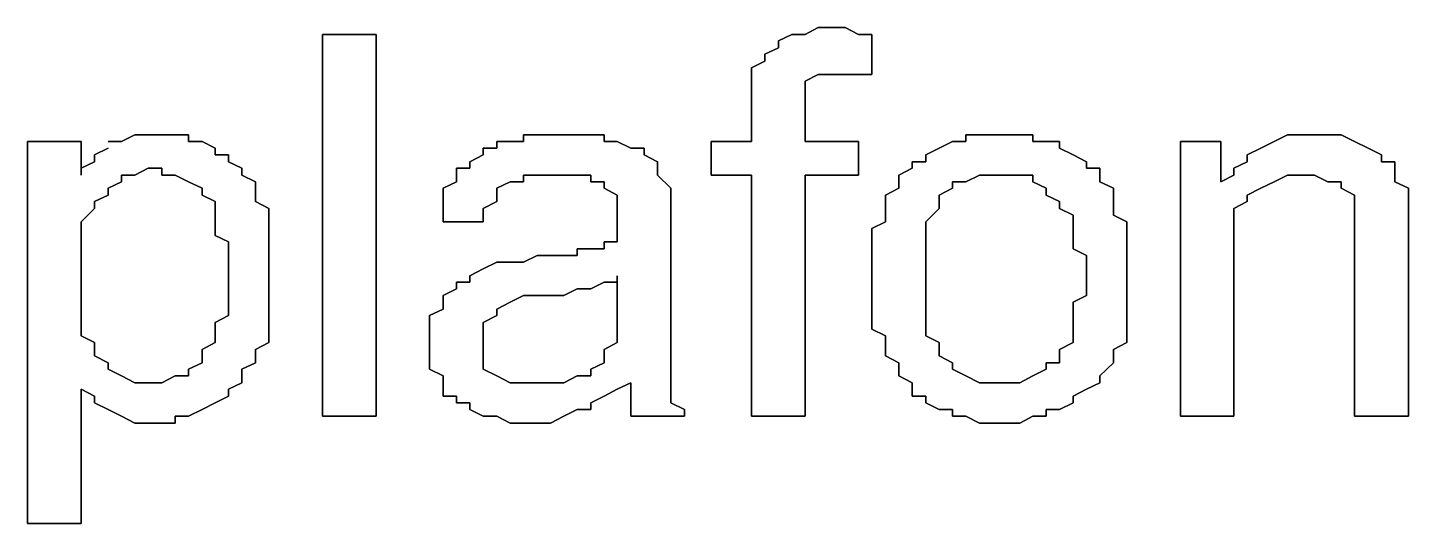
# Model space of a CAD drawing. Header units: metres. Extents: x 2.9 to 42.8, y 1.7 to 28.7.
# Drawn here: x 37.4015 to 37.7649, y 16.8381 to 16.9686 of the extents above; entities that cross this region are included whole.
import ezdxf

# ---------------------------------------------------------------- set-up
doc = ezdxf.new("R2010")
doc.units = ezdxf.units.M
doc.layers.add('GRIS', color=8, linetype='Continuous')

msp = doc.modelspace()

# ---------------------------------------------------------------- linework, layer by layer
at = {"layer": 'GRIS', "lineweight": -3}
for points in [[(37.6096, 16.9686), (37.6061, 16.9668), (37.6096, 16.9686)], [(37.6132, 16.9686), (37.6096, 16.9686), (37.6132, 16.9686)], [(37.6167, 16.9686), (37.6132, 16.9686), (37.6167, 16.9686)], [(37.6202, 16.9668), (37.6167, 16.9686), (37.6202, 16.9668)], [(37.4932, 16.9668), (37.4791, 16.9668), (37.4932, 16.9668)], [(37.4791, 16.9668), (37.4791, 16.8663), (37.4791, 16.9668)], [(37.4932, 16.8663), (37.4932, 16.9668), (37.4932, 16.8663)], [(37.6026, 16.9668), (37.5991, 16.9651), (37.6026, 16.9668)], [(37.5991, 16.9651), (37.5991, 16.9633), (37.5991, 16.9651)], [(37.6061, 16.9668), (37.6026, 16.9668), (37.6061, 16.9668)], [(37.6237, 16.9668), (37.6202, 16.9668), (37.6237, 16.9668)], [(37.6237, 16.9563), (37.6237, 16.9668), (37.6237, 16.9563)], [(37.5991, 16.9633), (37.5955, 16.9616), (37.5991, 16.9633)], [(37.5955, 16.9616), (37.5955, 16.9598), (37.5955, 16.9616)], [(37.5955, 16.9598), (37.592, 16.958), (37.5955, 16.9598)], [(37.592, 16.958), (37.592, 16.9563), (37.592, 16.958)], [(37.592, 16.9563), (37.592, 16.9545), (37.592, 16.9563)], [(37.6061, 16.9545), (37.6096, 16.9563), (37.6061, 16.9545)], [(37.6096, 16.9563), (37.6132, 16.9563), (37.6096, 16.9563)], [(37.6132, 16.9563), (37.6167, 16.9563), (37.6132, 16.9563)], [(37.6167, 16.9563), (37.6202, 16.9563), (37.6167, 16.9563)], [(37.6202, 16.9563), (37.6237, 16.9563), (37.6202, 16.9563)], [(37.592, 16.9545), (37.592, 16.9527), (37.592, 16.9545)], [(37.592, 16.9527), (37.592, 16.9492), (37.592, 16.9527)], [(37.6061, 16.9527), (37.6061, 16.9545), (37.6061, 16.9527)], [(37.6061, 16.951), (37.6061, 16.9527), (37.6061, 16.951)], [(37.592, 16.9492), (37.592, 16.9474), (37.592, 16.9492)], [(37.6061, 16.9492), (37.6061, 16.951), (37.6061, 16.9492)], [(37.6061, 16.9457), (37.6061, 16.9492), (37.6061, 16.9457)], [(37.592, 16.9474), (37.592, 16.9386), (37.592, 16.9474)], [(37.6061, 16.9386), (37.6061, 16.9457), (37.6061, 16.9386)], [(37.4156, 16.9386), (37.4015, 16.9386), (37.4156, 16.9386)], [(37.4015, 16.9386), (37.4015, 16.8381), (37.4015, 16.9386)], [(37.4156, 16.9298), (37.4156, 16.9386), (37.4156, 16.9298)], [(37.4262, 16.9386), (37.4227, 16.9386), (37.4262, 16.9386)], [(37.4297, 16.9404), (37.4262, 16.9386), (37.4297, 16.9404)], [(37.4332, 16.9404), (37.4297, 16.9404), (37.4332, 16.9404)], [(37.4368, 16.9404), (37.4332, 16.9404), (37.4368, 16.9404)], [(37.4403, 16.9404), (37.4368, 16.9404), (37.4403, 16.9404)], [(37.4438, 16.9404), (37.4403, 16.9404), (37.4438, 16.9404)], [(37.4438, 16.9386), (37.4438, 16.9404), (37.4438, 16.9386)], [(37.4474, 16.9386), (37.4438, 16.9386), (37.4474, 16.9386)], [(37.4509, 16.9369), (37.4474, 16.9386), (37.4509, 16.9369)], [(37.5285, 16.9386), (37.525, 16.9386), (37.5285, 16.9386)], [(37.525, 16.9386), (37.525, 16.9369), (37.525, 16.9386)], [(37.532, 16.9386), (37.5285, 16.9386), (37.532, 16.9386)], [(37.5356, 16.9404), (37.532, 16.9404), (37.5356, 16.9404)], [(37.532, 16.9404), (37.532, 16.9386), (37.532, 16.9404)], [(37.5391, 16.9404), (37.5356, 16.9404), (37.5391, 16.9404)], [(37.5426, 16.9404), (37.5391, 16.9404), (37.5426, 16.9404)], [(37.5461, 16.9404), (37.5426, 16.9404), (37.5461, 16.9404)], [(37.5497, 16.9404), (37.5461, 16.9404), (37.5497, 16.9404)], [(37.5532, 16.9404), (37.5497, 16.9404), (37.5532, 16.9404)], [(37.5532, 16.9386), (37.5532, 16.9404), (37.5532, 16.9386)], [(37.5567, 16.9386), (37.5532, 16.9386), (37.5567, 16.9386)], [(37.5603, 16.9369), (37.5567, 16.9386), (37.5603, 16.9369)], [(37.592, 16.9386), (37.5814, 16.9386), (37.592, 16.9386)], [(37.5814, 16.9386), (37.5814, 16.9298), (37.5814, 16.9386)], [(37.6202, 16.9386), (37.6061, 16.9386), (37.6202, 16.9386)], [(37.6202, 16.9298), (37.6202, 16.9386), (37.6202, 16.9298)], [(37.6449, 16.9386), (37.6414, 16.9369), (37.6449, 16.9386)], [(37.6484, 16.9386), (37.6449, 16.9386), (37.6484, 16.9386)], [(37.652, 16.9404), (37.6484, 16.9404), (37.652, 16.9404)], [(37.6484, 16.9404), (37.6484, 16.9386), (37.6484, 16.9404)], [(37.6555, 16.9404), (37.652, 16.9404), (37.6555, 16.9404)], [(37.659, 16.9404), (37.6555, 16.9404), (37.659, 16.9404)], [(37.6626, 16.9404), (37.659, 16.9404), (37.6626, 16.9404)], [(37.6661, 16.9404), (37.6626, 16.9404), (37.6661, 16.9404)], [(37.6661, 16.9386), (37.6661, 16.9404), (37.6661, 16.9386)], [(37.6696, 16.9386), (37.6661, 16.9386), (37.6696, 16.9386)], [(37.6731, 16.9386), (37.6696, 16.9386), (37.6731, 16.9386)], [(37.6731, 16.9369), (37.6731, 16.9386), (37.6731, 16.9369)], [(37.7155, 16.9386), (37.7049, 16.9386), (37.7155, 16.9386)], [(37.7049, 16.9386), (37.7049, 16.8663), (37.7049, 16.9386)], [(37.7155, 16.928), (37.7155, 16.9386), (37.7155, 16.928)], [(37.7296, 16.9386), (37.7261, 16.9369), (37.7296, 16.9386)], [(37.7331, 16.9404), (37.7296, 16.9386), (37.7331, 16.9404)], [(37.7366, 16.9404), (37.7331, 16.9404), (37.7366, 16.9404)], [(37.7402, 16.9404), (37.7366, 16.9404), (37.7402, 16.9404)], [(37.7437, 16.9404), (37.7402, 16.9404), (37.7437, 16.9404)], [(37.7472, 16.9404), (37.7437, 16.9404), (37.7472, 16.9404)], [(37.7507, 16.9386), (37.7472, 16.9404), (37.7507, 16.9386)], [(37.7543, 16.9369), (37.7507, 16.9386), (37.7543, 16.9369)], [(37.4227, 16.9369), (37.4191, 16.9351), (37.4227, 16.9369)], [(37.4191, 16.9351), (37.4191, 16.9333), (37.4191, 16.9351)], [(37.4509, 16.9351), (37.4509, 16.9369), (37.4509, 16.9351)], [(37.4544, 16.9351), (37.4509, 16.9351), (37.4544, 16.9351)], [(37.4544, 16.9333), (37.4544, 16.9351), (37.4544, 16.9333)], [(37.5214, 16.9351), (37.5179, 16.9333), (37.5214, 16.9351)], [(37.525, 16.9369), (37.5214, 16.9369), (37.525, 16.9369)], [(37.5214, 16.9369), (37.5214, 16.9351), (37.5214, 16.9369)], [(37.5638, 16.9369), (37.5603, 16.9369), (37.5638, 16.9369)], [(37.5638, 16.9351), (37.5638, 16.9369), (37.5638, 16.9351)], [(37.5673, 16.9333), (37.5638, 16.9351), (37.5673, 16.9333)], [(37.6414, 16.9369), (37.6379, 16.9351), (37.6414, 16.9369)], [(37.6379, 16.9351), (37.6379, 16.9333), (37.6379, 16.9351)], [(37.6767, 16.9351), (37.6731, 16.9369), (37.6767, 16.9351)], [(37.6802, 16.9333), (37.6767, 16.9351), (37.6802, 16.9333)], [(37.7261, 16.9369), (37.7225, 16.9351), (37.7261, 16.9369)], [(37.7225, 16.9351), (37.7225, 16.9333), (37.7225, 16.9351)], [(37.7578, 16.9351), (37.7543, 16.9369), (37.7578, 16.9351)], [(37.7578, 16.9333), (37.7578, 16.9351), (37.7578, 16.9333)], [(37.4191, 16.9333), (37.4156, 16.9316), (37.4191, 16.9333)], [(37.4156, 16.9316), (37.4156, 16.9298), (37.4156, 16.9316)], [(37.4297, 16.9298), (37.4332, 16.9316), (37.4297, 16.9298)], [(37.4332, 16.9316), (37.4368, 16.9316), (37.4332, 16.9316)], [(37.4368, 16.9316), (37.4368, 16.9298), (37.4368, 16.9316)], [(37.4579, 16.9316), (37.4544, 16.9333), (37.4579, 16.9316)], [(37.4579, 16.9298), (37.4579, 16.9316), (37.4579, 16.9298)], [(37.5179, 16.9316), (37.5144, 16.9316), (37.5179, 16.9316)], [(37.5144, 16.9316), (37.5144, 16.9298), (37.5144, 16.9316)], [(37.5179, 16.9333), (37.5179, 16.9316), (37.5179, 16.9333)], [(37.5673, 16.9316), (37.5673, 16.9333), (37.5673, 16.9316)], [(37.5673, 16.9298), (37.5673, 16.9316), (37.5673, 16.9298)], [(37.6343, 16.9316), (37.6308, 16.9298), (37.6343, 16.9316)], [(37.6379, 16.9333), (37.6343, 16.9333), (37.6379, 16.9333)], [(37.6343, 16.9333), (37.6343, 16.9316), (37.6343, 16.9333)], [(37.6802, 16.9316), (37.6802, 16.9333), (37.6802, 16.9316)], [(37.6837, 16.9316), (37.6802, 16.9316), (37.6837, 16.9316)], [(37.6837, 16.9298), (37.6837, 16.9316), (37.6837, 16.9298)], [(37.7225, 16.9333), (37.719, 16.9316), (37.7225, 16.9333)], [(37.719, 16.9316), (37.719, 16.9298), (37.719, 16.9316)], [(37.7613, 16.9333), (37.7578, 16.9333), (37.7613, 16.9333)], [(37.7613, 16.9316), (37.7613, 16.9333), (37.7613, 16.9316)], [(37.7613, 16.9298), (37.7613, 16.9316), (37.7613, 16.9298)], [(37.4227, 16.9263), (37.4262, 16.928), (37.4227, 16.9263)], [(37.4262, 16.928), (37.4262, 16.9298), (37.4262, 16.928)], [(37.4262, 16.9298), (37.4297, 16.9298), (37.4262, 16.9298)], [(37.4368, 16.9298), (37.4403, 16.9298), (37.4368, 16.9298)], [(37.4403, 16.9298), (37.4438, 16.928), (37.4403, 16.9298)], [(37.4438, 16.928), (37.4474, 16.9263), (37.4438, 16.928)], [(37.4615, 16.928), (37.4579, 16.9298), (37.4615, 16.928)], [(37.4615, 16.9245), (37.4615, 16.928), (37.4615, 16.9245)], [(37.5144, 16.928), (37.5109, 16.9263), (37.5144, 16.928)], [(37.5144, 16.9298), (37.5144, 16.928), (37.5144, 16.9298)], [(37.525, 16.9263), (37.5285, 16.928), (37.525, 16.9263)], [(37.5285, 16.928), (37.532, 16.928), (37.5285, 16.928)], [(37.532, 16.928), (37.532, 16.9298), (37.532, 16.928)], [(37.532, 16.9298), (37.5356, 16.9298), (37.532, 16.9298)], [(37.5356, 16.9298), (37.5391, 16.9298), (37.5356, 16.9298)], [(37.5391, 16.9298), (37.5426, 16.9298), (37.5391, 16.9298)], [(37.5426, 16.9298), (37.5461, 16.9298), (37.5426, 16.9298)], [(37.5461, 16.9298), (37.5497, 16.9298), (37.5461, 16.9298)], [(37.5497, 16.9298), (37.5497, 16.928), (37.5497, 16.9298)], [(37.5497, 16.928), (37.5532, 16.928), (37.5497, 16.928)], [(37.5532, 16.928), (37.5532, 16.9263), (37.5532, 16.928)], [(37.5708, 16.9263), (37.5673, 16.9298), (37.5708, 16.9263)], [(37.5814, 16.9298), (37.592, 16.9298), (37.5814, 16.9298)], [(37.592, 16.9298), (37.592, 16.8663), (37.592, 16.9298)], [(37.6061, 16.8663), (37.6061, 16.9298), (37.6061, 16.8663)], [(37.6061, 16.9298), (37.6202, 16.9298), (37.6061, 16.9298)], [(37.6308, 16.9298), (37.6308, 16.928), (37.6308, 16.9298)], [(37.6308, 16.928), (37.6308, 16.9263), (37.6308, 16.928)], [(37.6449, 16.9263), (37.6449, 16.928), (37.6449, 16.9263)], [(37.6449, 16.928), (37.6484, 16.928), (37.6449, 16.928)], [(37.6484, 16.928), (37.652, 16.9298), (37.6484, 16.928)], [(37.652, 16.9298), (37.6555, 16.9298), (37.652, 16.9298)], [(37.6555, 16.9298), (37.659, 16.9298), (37.6555, 16.9298)], [(37.659, 16.9298), (37.6626, 16.9298), (37.659, 16.9298)], [(37.6626, 16.9298), (37.6661, 16.9298), (37.6626, 16.9298)], [(37.6661, 16.9298), (37.6661, 16.928), (37.6661, 16.9298)], [(37.6661, 16.928), (37.6696, 16.9263), (37.6661, 16.928)], [(37.6837, 16.928), (37.6837, 16.9298), (37.6837, 16.928)], [(37.6873, 16.9263), (37.6837, 16.928), (37.6873, 16.9263)], [(37.719, 16.9298), (37.7155, 16.928), (37.719, 16.9298)], [(37.7261, 16.9263), (37.7296, 16.928), (37.7261, 16.9263)], [(37.7296, 16.928), (37.7331, 16.9298), (37.7296, 16.928)], [(37.7331, 16.9298), (37.7366, 16.9298), (37.7331, 16.9298)], [(37.7366, 16.9298), (37.7402, 16.9298), (37.7366, 16.9298)], [(37.7402, 16.9298), (37.7437, 16.928), (37.7402, 16.9298)], [(37.7437, 16.928), (37.7472, 16.928), (37.7437, 16.928)], [(37.7472, 16.928), (37.7472, 16.9263), (37.7472, 16.928)], [(37.7613, 16.928), (37.7613, 16.9298), (37.7613, 16.928)], [(37.7649, 16.9263), (37.7613, 16.928), (37.7649, 16.9263)], [(37.4191, 16.9228), (37.4227, 16.9245), (37.4191, 16.9228)], [(37.4227, 16.9245), (37.4227, 16.9263), (37.4227, 16.9245)], [(37.4474, 16.9263), (37.4474, 16.9245), (37.4474, 16.9263)], [(37.4474, 16.9245), (37.4509, 16.9228), (37.4474, 16.9245)], [(37.4615, 16.9228), (37.4615, 16.9245), (37.4615, 16.9228)], [(37.5109, 16.9263), (37.5109, 16.9228), (37.5109, 16.9263)], [(37.525, 16.9245), (37.525, 16.9263), (37.525, 16.9245)], [(37.525, 16.9228), (37.525, 16.9245), (37.525, 16.9228)], [(37.5532, 16.9263), (37.5567, 16.9245), (37.5532, 16.9263)], [(37.5567, 16.9245), (37.5567, 16.9228), (37.5567, 16.9245)], [(37.5708, 16.9245), (37.5708, 16.9263), (37.5708, 16.9245)], [(37.5708, 16.9228), (37.5708, 16.9245), (37.5708, 16.9228)], [(37.6308, 16.9263), (37.6273, 16.9245), (37.6308, 16.9263)], [(37.6273, 16.9245), (37.6273, 16.9228), (37.6273, 16.9245)], [(37.6414, 16.9245), (37.6449, 16.9263), (37.6414, 16.9245)], [(37.6414, 16.9228), (37.6414, 16.9245), (37.6414, 16.9228)], [(37.6696, 16.9263), (37.6696, 16.9245), (37.6696, 16.9263)], [(37.6696, 16.9245), (37.6731, 16.9228), (37.6696, 16.9245)], [(37.6873, 16.9245), (37.6873, 16.9263), (37.6873, 16.9245)], [(37.6873, 16.921), (37.6873, 16.9245), (37.6873, 16.921)], [(37.7225, 16.9245), (37.7261, 16.9263), (37.7225, 16.9245)], [(37.7225, 16.9228), (37.7225, 16.9245), (37.7225, 16.9228)], [(37.7472, 16.9263), (37.7507, 16.9245), (37.7472, 16.9263)], [(37.7507, 16.9245), (37.7507, 16.921), (37.7507, 16.9245)], [(37.7649, 16.9228), (37.7649, 16.9263), (37.7649, 16.9228)], [(37.4156, 16.9175), (37.4191, 16.921), (37.4156, 16.9175)], [(37.4191, 16.921), (37.4191, 16.9228), (37.4191, 16.921)], [(37.4509, 16.9228), (37.4509, 16.921), (37.4509, 16.9228)], [(37.4509, 16.921), (37.4509, 16.9192), (37.4509, 16.921)], [(37.465, 16.921), (37.4615, 16.9228), (37.465, 16.921)], [(37.465, 16.9175), (37.465, 16.921), (37.465, 16.9175)], [(37.5109, 16.9228), (37.5109, 16.921), (37.5109, 16.9228)], [(37.5109, 16.921), (37.5109, 16.9175), (37.5109, 16.921)], [(37.5214, 16.921), (37.525, 16.9228), (37.5214, 16.921)], [(37.5214, 16.9175), (37.5214, 16.921), (37.5214, 16.9175)], [(37.5567, 16.9228), (37.5567, 16.921), (37.5567, 16.9228)], [(37.5567, 16.921), (37.5567, 16.9192), (37.5567, 16.921)], [(37.5708, 16.921), (37.5708, 16.9228), (37.5708, 16.921)], [(37.5708, 16.9192), (37.5708, 16.921), (37.5708, 16.9192)], [(37.6273, 16.9228), (37.6273, 16.921), (37.6273, 16.9228)], [(37.6273, 16.921), (37.6273, 16.9175), (37.6273, 16.921)], [(37.6379, 16.9175), (37.6414, 16.921), (37.6379, 16.9175)], [(37.6414, 16.921), (37.6414, 16.9228), (37.6414, 16.921)], [(37.6731, 16.9228), (37.6731, 16.921), (37.6731, 16.9228)], [(37.6731, 16.921), (37.6767, 16.9192), (37.6731, 16.921)], [(37.6873, 16.9192), (37.6873, 16.921), (37.6873, 16.9192)], [(37.719, 16.921), (37.7225, 16.9228), (37.719, 16.921)], [(37.719, 16.9192), (37.719, 16.921), (37.719, 16.9192)], [(37.7507, 16.921), (37.7507, 16.9192), (37.7507, 16.921)], [(37.7649, 16.921), (37.7649, 16.9228), (37.7649, 16.921)], [(37.7649, 16.9192), (37.7649, 16.921), (37.7649, 16.9192)], [(37.4156, 16.9157), (37.4156, 16.9175), (37.4156, 16.9157)], [(37.4509, 16.9192), (37.4509, 16.9157), (37.4509, 16.9192)], [(37.465, 16.9157), (37.465, 16.9175), (37.465, 16.9157)], [(37.5109, 16.9175), (37.5214, 16.9175), (37.5109, 16.9175)], [(37.5567, 16.9192), (37.5567, 16.9157), (37.5567, 16.9192)], [(37.5708, 16.9157), (37.5708, 16.9192), (37.5708, 16.9157)], [(37.6273, 16.9175), (37.6237, 16.9157), (37.6273, 16.9175)], [(37.6379, 16.9157), (37.6379, 16.9175), (37.6379, 16.9157)], [(37.6767, 16.9192), (37.6767, 16.9175), (37.6767, 16.9192)], [(37.6767, 16.9175), (37.6767, 16.9157), (37.6767, 16.9175)], [(37.6908, 16.9175), (37.6873, 16.9192), (37.6908, 16.9175)], [(37.6908, 16.9157), (37.6908, 16.9175), (37.6908, 16.9157)], [(37.719, 16.9157), (37.719, 16.9192), (37.719, 16.9157)], [(37.7507, 16.9192), (37.7507, 16.9157), (37.7507, 16.9192)], [(37.7649, 16.9175), (37.7649, 16.9192), (37.7649, 16.9175)], [(37.7649, 16.9139), (37.7649, 16.9175), (37.7649, 16.9139)], [(37.4156, 16.9139), (37.4156, 16.9157), (37.4156, 16.9139)], [(37.4156, 16.9122), (37.4156, 16.9139), (37.4156, 16.9122)], [(37.4509, 16.9157), (37.4509, 16.9139), (37.4509, 16.9157)], [(37.4509, 16.9139), (37.4544, 16.9122), (37.4509, 16.9139)], [(37.465, 16.9139), (37.465, 16.9157), (37.465, 16.9139)], [(37.465, 16.9104), (37.465, 16.9139), (37.465, 16.9104)], [(37.5567, 16.9157), (37.5567, 16.9122), (37.5567, 16.9157)], [(37.5708, 16.9139), (37.5708, 16.9157), (37.5708, 16.9139)], [(37.5708, 16.8963), (37.5708, 16.9139), (37.5708, 16.8963)], [(37.6237, 16.9157), (37.6237, 16.9139), (37.6237, 16.9157)], [(37.6237, 16.9139), (37.6237, 16.9104), (37.6237, 16.9139)], [(37.6379, 16.9139), (37.6379, 16.9157), (37.6379, 16.9139)], [(37.6379, 16.9122), (37.6379, 16.9139), (37.6379, 16.9122)], [(37.6767, 16.9157), (37.6767, 16.9139), (37.6767, 16.9157)], [(37.6767, 16.9139), (37.6767, 16.9104), (37.6767, 16.9139)], [(37.6908, 16.9122), (37.6908, 16.9157), (37.6908, 16.9122)], [(37.719, 16.9139), (37.719, 16.9157), (37.719, 16.9139)], [(37.719, 16.9104), (37.719, 16.9139), (37.719, 16.9104)], [(37.7507, 16.9157), (37.7507, 16.9139), (37.7507, 16.9157)], [(37.7507, 16.9139), (37.7507, 16.9104), (37.7507, 16.9139)], [(37.7649, 16.9104), (37.7649, 16.9139), (37.7649, 16.9104)], [(37.4156, 16.9086), (37.4156, 16.9122), (37.4156, 16.9086)], [(37.4544, 16.9122), (37.4544, 16.9086), (37.4544, 16.9122)], [(37.465, 16.9086), (37.465, 16.9104), (37.465, 16.9086)], [(37.5497, 16.9104), (37.5461, 16.9104), (37.5497, 16.9104)], [(37.5461, 16.9104), (37.5461, 16.9086), (37.5461, 16.9104)], [(37.5532, 16.9104), (37.5497, 16.9104), (37.5532, 16.9104)], [(37.5567, 16.9122), (37.5532, 16.9122), (37.5567, 16.9122)], [(37.5532, 16.9122), (37.5532, 16.9104), (37.5532, 16.9122)], [(37.6237, 16.9104), (37.6237, 16.9086), (37.6237, 16.9104)], [(37.6379, 16.9086), (37.6379, 16.9122), (37.6379, 16.9086)], [(37.6767, 16.9104), (37.6802, 16.9086), (37.6767, 16.9104)], [(37.6908, 16.9104), (37.6908, 16.9122), (37.6908, 16.9104)], [(37.6908, 16.9069), (37.6908, 16.9104), (37.6908, 16.9069)], [(37.719, 16.9086), (37.719, 16.9104), (37.719, 16.9086)], [(37.7507, 16.9104), (37.7507, 16.8663), (37.7507, 16.9104)], [(37.7649, 16.8663), (37.7649, 16.9104), (37.7649, 16.8663)], [(37.4156, 16.9069), (37.4156, 16.9086), (37.4156, 16.9069)], [(37.4156, 16.9033), (37.4156, 16.9069), (37.4156, 16.9033)], [(37.4544, 16.9086), (37.4544, 16.9069), (37.4544, 16.9086)], [(37.4544, 16.9069), (37.4544, 16.9033), (37.4544, 16.9069)], [(37.465, 16.9069), (37.465, 16.9086), (37.465, 16.9069)], [(37.465, 16.9033), (37.465, 16.9069), (37.465, 16.9033)], [(37.525, 16.9069), (37.5214, 16.9051), (37.525, 16.9069)], [(37.5285, 16.9069), (37.525, 16.9069), (37.5285, 16.9069)], [(37.532, 16.9069), (37.5285, 16.9069), (37.532, 16.9069)], [(37.5356, 16.9086), (37.532, 16.9069), (37.5356, 16.9086)], [(37.5391, 16.9086), (37.5356, 16.9086), (37.5391, 16.9086)], [(37.5426, 16.9086), (37.5391, 16.9086), (37.5426, 16.9086)], [(37.5461, 16.9086), (37.5426, 16.9086), (37.5461, 16.9086)], [(37.6237, 16.9086), (37.6237, 16.9051), (37.6237, 16.9086)], [(37.6379, 16.9069), (37.6379, 16.9086), (37.6379, 16.9069)], [(37.6379, 16.9033), (37.6379, 16.9069), (37.6379, 16.9033)], [(37.6802, 16.9086), (37.6802, 16.9051), (37.6802, 16.9086)], [(37.6908, 16.9051), (37.6908, 16.9069), (37.6908, 16.9051)], [(37.719, 16.9069), (37.719, 16.9086), (37.719, 16.9069)], [(37.719, 16.8663), (37.719, 16.9069), (37.719, 16.8663)], [(37.4156, 16.9016), (37.4156, 16.9033), (37.4156, 16.9016)], [(37.4544, 16.9033), (37.4544, 16.9016), (37.4544, 16.9033)], [(37.465, 16.8998), (37.465, 16.9033), (37.465, 16.8998)], [(37.5214, 16.9051), (37.5179, 16.9033), (37.5214, 16.9051)], [(37.5179, 16.9033), (37.5179, 16.9016), (37.5179, 16.9033)], [(37.5567, 16.9033), (37.5567, 16.8981), (37.5567, 16.9033)], [(37.5567, 16.9016), (37.5567, 16.9033), (37.5567, 16.9016)], [(37.6237, 16.9051), (37.6237, 16.9033), (37.6237, 16.9051)], [(37.6237, 16.9033), (37.6237, 16.8998), (37.6237, 16.9033)], [(37.6379, 16.8998), (37.6379, 16.9033), (37.6379, 16.8998)], [(37.6802, 16.9051), (37.6802, 16.9033), (37.6802, 16.9051)], [(37.6802, 16.9033), (37.6802, 16.9016), (37.6802, 16.9033)], [(37.6908, 16.9033), (37.6908, 16.9051), (37.6908, 16.9033)], [(37.6908, 16.9016), (37.6908, 16.9033), (37.6908, 16.9016)], [(37.4156, 16.8998), (37.4156, 16.9016), (37.4156, 16.8998)], [(37.4156, 16.8963), (37.4156, 16.8998), (37.4156, 16.8963)], [(37.4544, 16.9016), (37.4544, 16.8981), (37.4544, 16.9016)], [(37.4544, 16.8981), (37.4544, 16.8963), (37.4544, 16.8981)], [(37.465, 16.8981), (37.465, 16.8998), (37.465, 16.8981)], [(37.465, 16.8963), (37.465, 16.8981), (37.465, 16.8963)], [(37.5144, 16.8998), (37.5109, 16.8981), (37.5144, 16.8998)], [(37.5109, 16.8981), (37.5109, 16.8945), (37.5109, 16.8981)], [(37.5179, 16.9016), (37.5144, 16.9016), (37.5179, 16.9016)], [(37.5144, 16.9016), (37.5144, 16.8998), (37.5144, 16.9016)], [(37.5285, 16.8963), (37.532, 16.8981), (37.5285, 16.8963)], [(37.532, 16.8981), (37.5356, 16.8981), (37.532, 16.8981)], [(37.5356, 16.8981), (37.5391, 16.8981), (37.5356, 16.8981)], [(37.5391, 16.8981), (37.5426, 16.8981), (37.5391, 16.8981)], [(37.5426, 16.8981), (37.5461, 16.8998), (37.5426, 16.8981)], [(37.5461, 16.8998), (37.5497, 16.8998), (37.5461, 16.8998)], [(37.5497, 16.8998), (37.5532, 16.9016), (37.5497, 16.8998)], [(37.5532, 16.9016), (37.5567, 16.9016), (37.5532, 16.9016)], [(37.5567, 16.8981), (37.5567, 16.8945), (37.5567, 16.8981)], [(37.6237, 16.8998), (37.6237, 16.8981), (37.6237, 16.8998)], [(37.6237, 16.8981), (37.6237, 16.8945), (37.6237, 16.8981)], [(37.6379, 16.8963), (37.6379, 16.8998), (37.6379, 16.8963)], [(37.6802, 16.8981), (37.6767, 16.8963), (37.6802, 16.8981)], [(37.6802, 16.9016), (37.6802, 16.8981), (37.6802, 16.9016)], [(37.6908, 16.8981), (37.6908, 16.9016), (37.6908, 16.8981)], [(37.6908, 16.8945), (37.6908, 16.8981), (37.6908, 16.8945)], [(37.4156, 16.8945), (37.4156, 16.8963), (37.4156, 16.8945)], [(37.4156, 16.891), (37.4156, 16.8945), (37.4156, 16.891)], [(37.4544, 16.8963), (37.4544, 16.8928), (37.4544, 16.8963)], [(37.465, 16.8928), (37.465, 16.8963), (37.465, 16.8928)], [(37.5109, 16.8945), (37.5073, 16.8928), (37.5109, 16.8945)], [(37.525, 16.8945), (37.5285, 16.8963), (37.525, 16.8945)], [(37.525, 16.8928), (37.525, 16.8945), (37.525, 16.8928)], [(37.5567, 16.8945), (37.5567, 16.8928), (37.5567, 16.8945)], [(37.5708, 16.8928), (37.5708, 16.8963), (37.5708, 16.8928)], [(37.6237, 16.8945), (37.6237, 16.8928), (37.6237, 16.8945)], [(37.6379, 16.8945), (37.6379, 16.8963), (37.6379, 16.8945)], [(37.6379, 16.8928), (37.6379, 16.8945), (37.6379, 16.8928)], [(37.6767, 16.8963), (37.6767, 16.8928), (37.6767, 16.8963)], [(37.6908, 16.8928), (37.6908, 16.8945), (37.6908, 16.8928)], [(37.4156, 16.8892), (37.4156, 16.891), (37.4156, 16.8892)], [(37.4544, 16.8928), (37.4509, 16.891), (37.4544, 16.8928)], [(37.4509, 16.891), (37.4509, 16.8892), (37.4509, 16.891)], [(37.465, 16.891), (37.465, 16.8928), (37.465, 16.891)], [(37.465, 16.8892), (37.465, 16.891), (37.465, 16.8892)], [(37.5073, 16.8928), (37.5073, 16.891), (37.5073, 16.8928)], [(37.5073, 16.891), (37.5073, 16.8875), (37.5073, 16.891)], [(37.5214, 16.891), (37.525, 16.8928), (37.5214, 16.891)], [(37.5214, 16.8892), (37.5214, 16.891), (37.5214, 16.8892)], [(37.5567, 16.8928), (37.5567, 16.8892), (37.5567, 16.8928)], [(37.5708, 16.8892), (37.5708, 16.8928), (37.5708, 16.8892)], [(37.6237, 16.8928), (37.6237, 16.8892), (37.6237, 16.8928)], [(37.6379, 16.8892), (37.6379, 16.8928), (37.6379, 16.8892)], [(37.6767, 16.8928), (37.6767, 16.891), (37.6767, 16.8928)], [(37.6767, 16.891), (37.6767, 16.8892), (37.6767, 16.891)], [(37.6908, 16.891), (37.6908, 16.8928), (37.6908, 16.891)], [(37.6908, 16.8875), (37.6908, 16.891), (37.6908, 16.8875)], [(37.4156, 16.8875), (37.4156, 16.8892), (37.4156, 16.8875)], [(37.4191, 16.8857), (37.4156, 16.8875), (37.4191, 16.8857)], [(37.4509, 16.8892), (37.4509, 16.8875), (37.4509, 16.8892)], [(37.4509, 16.8875), (37.4509, 16.8857), (37.4509, 16.8875)], [(37.465, 16.8857), (37.465, 16.8892), (37.465, 16.8857)], [(37.5073, 16.8875), (37.5073, 16.8857), (37.5073, 16.8875)], [(37.5214, 16.8875), (37.5214, 16.8892), (37.5214, 16.8875)], [(37.5214, 16.8857), (37.5214, 16.8875), (37.5214, 16.8857)], [(37.5567, 16.8892), (37.5567, 16.8875), (37.5567, 16.8892)], [(37.5567, 16.8875), (37.5567, 16.8857), (37.5567, 16.8875)], [(37.5708, 16.8875), (37.5708, 16.8892), (37.5708, 16.8875)], [(37.5708, 16.8839), (37.5708, 16.8875), (37.5708, 16.8839)], [(37.6237, 16.8892), (37.6273, 16.8875), (37.6237, 16.8892)], [(37.6273, 16.8875), (37.6273, 16.8857), (37.6273, 16.8875)], [(37.6379, 16.8875), (37.6379, 16.8892), (37.6379, 16.8875)], [(37.6414, 16.8857), (37.6379, 16.8875), (37.6414, 16.8857)], [(37.6767, 16.8892), (37.6767, 16.8875), (37.6767, 16.8892)], [(37.6767, 16.8875), (37.6767, 16.8857), (37.6767, 16.8875)], [(37.6908, 16.8857), (37.6908, 16.8875), (37.6908, 16.8857)], [(37.4191, 16.8839), (37.4191, 16.8857), (37.4191, 16.8839)], [(37.4191, 16.8822), (37.4191, 16.8839), (37.4191, 16.8822)], [(37.4509, 16.8857), (37.4474, 16.8839), (37.4509, 16.8857)], [(37.4474, 16.8839), (37.4474, 16.8822), (37.4474, 16.8839)], [(37.4615, 16.8839), (37.465, 16.8857), (37.4615, 16.8839)], [(37.4615, 16.8804), (37.4615, 16.8839), (37.4615, 16.8804)], [(37.5073, 16.8857), (37.5073, 16.8822), (37.5073, 16.8857)], [(37.5214, 16.8839), (37.5214, 16.8857), (37.5214, 16.8839)], [(37.5214, 16.8822), (37.5214, 16.8839), (37.5214, 16.8822)], [(37.5567, 16.8857), (37.5532, 16.8839), (37.5567, 16.8857)], [(37.5532, 16.8839), (37.5532, 16.8822), (37.5532, 16.8839)], [(37.5708, 16.8822), (37.5708, 16.8839), (37.5708, 16.8822)], [(37.6273, 16.8857), (37.6273, 16.8839), (37.6273, 16.8857)], [(37.6273, 16.8839), (37.6273, 16.8822), (37.6273, 16.8839)], [(37.6414, 16.8839), (37.6414, 16.8857), (37.6414, 16.8839)], [(37.6414, 16.8822), (37.6414, 16.8839), (37.6414, 16.8822)], [(37.6767, 16.8857), (37.6731, 16.8839), (37.6767, 16.8857)], [(37.6731, 16.8839), (37.6731, 16.8822), (37.6731, 16.8839)], [(37.6873, 16.8839), (37.6908, 16.8857), (37.6873, 16.8839)], [(37.6873, 16.8822), (37.6873, 16.8839), (37.6873, 16.8822)], [(37.4227, 16.8804), (37.4191, 16.8822), (37.4227, 16.8804)], [(37.4227, 16.8787), (37.4227, 16.8804), (37.4227, 16.8787)], [(37.4474, 16.8804), (37.4438, 16.8787), (37.4474, 16.8804)], [(37.4474, 16.8822), (37.4474, 16.8804), (37.4474, 16.8822)], [(37.4579, 16.8787), (37.4615, 16.8804), (37.4579, 16.8787)], [(37.5073, 16.8822), (37.5073, 16.8804), (37.5073, 16.8822)], [(37.5073, 16.8804), (37.5073, 16.8787), (37.5073, 16.8804)], [(37.5214, 16.8787), (37.5214, 16.8822), (37.5214, 16.8787)], [(37.5532, 16.8804), (37.5497, 16.8787), (37.5532, 16.8804)], [(37.5532, 16.8822), (37.5532, 16.8804), (37.5532, 16.8822)], [(37.5708, 16.8804), (37.5708, 16.8822), (37.5708, 16.8804)], [(37.5708, 16.8769), (37.5708, 16.8804), (37.5708, 16.8769)], [(37.6273, 16.8822), (37.6308, 16.8804), (37.6273, 16.8822)], [(37.6308, 16.8804), (37.6308, 16.8787), (37.6308, 16.8804)], [(37.6449, 16.8804), (37.6414, 16.8822), (37.6449, 16.8804)], [(37.6449, 16.8787), (37.6449, 16.8804), (37.6449, 16.8787)], [(37.6731, 16.8804), (37.6696, 16.8804), (37.6731, 16.8804)], [(37.6696, 16.8804), (37.6696, 16.8787), (37.6696, 16.8804)], [(37.6731, 16.8822), (37.6731, 16.8804), (37.6731, 16.8822)], [(37.6837, 16.8769), (37.6873, 16.8804), (37.6837, 16.8769)], [(37.6873, 16.8804), (37.6873, 16.8822), (37.6873, 16.8804)], [(37.4262, 16.8769), (37.4227, 16.8787), (37.4262, 16.8769)], [(37.4297, 16.8751), (37.4262, 16.8769), (37.4297, 16.8751)], [(37.4403, 16.8769), (37.4368, 16.8751), (37.4403, 16.8769)], [(37.4438, 16.8769), (37.4403, 16.8769), (37.4438, 16.8769)], [(37.4438, 16.8787), (37.4438, 16.8769), (37.4438, 16.8787)], [(37.4579, 16.8769), (37.4579, 16.8787), (37.4579, 16.8769)], [(37.4579, 16.8751), (37.4579, 16.8769), (37.4579, 16.8751)], [(37.5073, 16.8787), (37.5109, 16.8769), (37.5073, 16.8787)], [(37.5109, 16.8769), (37.5109, 16.8751), (37.5109, 16.8769)], [(37.525, 16.8769), (37.5214, 16.8787), (37.525, 16.8769)], [(37.5285, 16.8751), (37.525, 16.8769), (37.5285, 16.8751)], [(37.5461, 16.8769), (37.5426, 16.8751), (37.5461, 16.8769)], [(37.5497, 16.8769), (37.5461, 16.8769), (37.5497, 16.8769)], [(37.5497, 16.8787), (37.5497, 16.8769), (37.5497, 16.8787)], [(37.5708, 16.8751), (37.5708, 16.8769), (37.5708, 16.8751)], [(37.6308, 16.8787), (37.6308, 16.8769), (37.6308, 16.8787)], [(37.6308, 16.8769), (37.6343, 16.8751), (37.6308, 16.8769)], [(37.6484, 16.8769), (37.6449, 16.8787), (37.6484, 16.8769)], [(37.652, 16.8751), (37.6484, 16.8769), (37.652, 16.8751)], [(37.6661, 16.8769), (37.6626, 16.8751), (37.6661, 16.8769)], [(37.6696, 16.8787), (37.6661, 16.8769), (37.6696, 16.8787)], [(37.6837, 16.8751), (37.6837, 16.8769), (37.6837, 16.8751)], [(37.4156, 16.8381), (37.4156, 16.8734), (37.4156, 16.8381)], [(37.4156, 16.8734), (37.4191, 16.8716), (37.4156, 16.8734)], [(37.4332, 16.8751), (37.4297, 16.8751), (37.4332, 16.8751)], [(37.4368, 16.8751), (37.4332, 16.8751), (37.4368, 16.8751)], [(37.4544, 16.8734), (37.4579, 16.8751), (37.4544, 16.8734)], [(37.4544, 16.8716), (37.4544, 16.8734), (37.4544, 16.8716)], [(37.5109, 16.8751), (37.5109, 16.8716), (37.5109, 16.8751)], [(37.532, 16.8751), (37.5285, 16.8751), (37.532, 16.8751)], [(37.5356, 16.8751), (37.532, 16.8751), (37.5356, 16.8751)], [(37.5391, 16.8751), (37.5356, 16.8751), (37.5391, 16.8751)], [(37.5426, 16.8751), (37.5391, 16.8751), (37.5426, 16.8751)], [(37.5532, 16.8716), (37.5567, 16.8734), (37.5532, 16.8716)], [(37.5567, 16.8734), (37.5603, 16.8751), (37.5567, 16.8734)], [(37.5603, 16.8751), (37.5603, 16.8734), (37.5603, 16.8751)], [(37.5603, 16.8734), (37.5603, 16.8716), (37.5603, 16.8734)], [(37.5708, 16.8734), (37.5708, 16.8751), (37.5708, 16.8734)], [(37.5708, 16.8698), (37.5708, 16.8734), (37.5708, 16.8698)], [(37.6343, 16.8751), (37.6343, 16.8734), (37.6343, 16.8751)], [(37.6343, 16.8734), (37.6343, 16.8716), (37.6343, 16.8734)], [(37.6555, 16.8751), (37.652, 16.8751), (37.6555, 16.8751)], [(37.659, 16.8751), (37.6555, 16.8751), (37.659, 16.8751)], [(37.6626, 16.8751), (37.659, 16.8751), (37.6626, 16.8751)], [(37.6767, 16.8716), (37.6802, 16.8734), (37.6767, 16.8716)], [(37.6802, 16.8734), (37.6837, 16.8751), (37.6802, 16.8734)], [(37.4191, 16.8716), (37.4191, 16.8698), (37.4191, 16.8716)], [(37.4191, 16.8698), (37.4227, 16.8681), (37.4191, 16.8698)], [(37.4474, 16.8681), (37.4509, 16.8698), (37.4474, 16.8681)], [(37.4509, 16.8698), (37.4544, 16.8716), (37.4509, 16.8698)], [(37.5109, 16.8716), (37.5144, 16.8716), (37.5109, 16.8716)], [(37.5144, 16.8716), (37.5144, 16.8698), (37.5144, 16.8716)], [(37.5144, 16.8698), (37.5179, 16.8698), (37.5144, 16.8698)], [(37.5179, 16.8698), (37.5179, 16.8681), (37.5179, 16.8698)], [(37.5497, 16.8698), (37.5532, 16.8716), (37.5497, 16.8698)], [(37.5497, 16.8681), (37.5497, 16.8698), (37.5497, 16.8681)], [(37.5603, 16.8716), (37.5603, 16.8681), (37.5603, 16.8716)], [(37.5744, 16.8681), (37.5708, 16.8698), (37.5744, 16.8681)], [(37.6343, 16.8716), (37.6379, 16.8716), (37.6343, 16.8716)], [(37.6379, 16.8716), (37.6379, 16.8698), (37.6379, 16.8716)], [(37.6379, 16.8698), (37.6414, 16.8681), (37.6379, 16.8698)], [(37.6731, 16.8681), (37.6767, 16.8698), (37.6731, 16.8681)], [(37.6767, 16.8698), (37.6767, 16.8716), (37.6767, 16.8698)], [(37.4227, 16.8681), (37.4262, 16.8663), (37.4227, 16.8681)], [(37.4262, 16.8663), (37.4297, 16.8645), (37.4262, 16.8663)], [(37.4403, 16.8645), (37.4403, 16.8663), (37.4403, 16.8645)], [(37.4403, 16.8663), (37.4438, 16.8663), (37.4403, 16.8663)], [(37.4438, 16.8663), (37.4474, 16.8681), (37.4438, 16.8663)], [(37.4791, 16.8663), (37.4932, 16.8663), (37.4791, 16.8663)], [(37.5179, 16.8681), (37.5214, 16.8663), (37.5179, 16.8681)], [(37.5214, 16.8663), (37.525, 16.8663), (37.5214, 16.8663)], [(37.525, 16.8663), (37.5285, 16.8645), (37.525, 16.8663)], [(37.5391, 16.8645), (37.5426, 16.8663), (37.5391, 16.8645)], [(37.5426, 16.8663), (37.5461, 16.8681), (37.5426, 16.8663)], [(37.5461, 16.8681), (37.5497, 16.8681), (37.5461, 16.8681)], [(37.5603, 16.8681), (37.5603, 16.8663), (37.5603, 16.8681)], [(37.5603, 16.8663), (37.5744, 16.8663), (37.5603, 16.8663)], [(37.5744, 16.8663), (37.5744, 16.8681), (37.5744, 16.8663)], [(37.592, 16.8663), (37.6061, 16.8663), (37.592, 16.8663)], [(37.6414, 16.8681), (37.6449, 16.8681), (37.6414, 16.8681)], [(37.6449, 16.8681), (37.6449, 16.8663), (37.6449, 16.8681)], [(37.6449, 16.8663), (37.6484, 16.8663), (37.6449, 16.8663)], [(37.6484, 16.8663), (37.652, 16.8645), (37.6484, 16.8663)], [(37.6626, 16.8645), (37.6661, 16.8663), (37.6626, 16.8645)], [(37.6661, 16.8663), (37.6696, 16.8663), (37.6661, 16.8663)], [(37.6696, 16.8663), (37.6696, 16.8681), (37.6696, 16.8663)], [(37.6696, 16.8681), (37.6731, 16.8681), (37.6696, 16.8681)], [(37.7049, 16.8663), (37.719, 16.8663), (37.7049, 16.8663)], [(37.7507, 16.8663), (37.7649, 16.8663), (37.7507, 16.8663)], [(37.4297, 16.8645), (37.4332, 16.8645), (37.4297, 16.8645)], [(37.4332, 16.8645), (37.4368, 16.8645), (37.4332, 16.8645)], [(37.4368, 16.8645), (37.4403, 16.8645), (37.4368, 16.8645)], [(37.5285, 16.8645), (37.532, 16.8645), (37.5285, 16.8645)], [(37.532, 16.8645), (37.5356, 16.8645), (37.532, 16.8645)], [(37.5356, 16.8645), (37.5391, 16.8645), (37.5356, 16.8645)], [(37.652, 16.8645), (37.6555, 16.8645), (37.652, 16.8645)], [(37.6555, 16.8645), (37.659, 16.8645), (37.6555, 16.8645)], [(37.659, 16.8645), (37.6626, 16.8645), (37.659, 16.8645)], [(37.4015, 16.8381), (37.4156, 16.8381), (37.4015, 16.8381)]]:
    msp.add_lwpolyline(points, dxfattribs=at)

doc.saveas('drawing.dxf')
